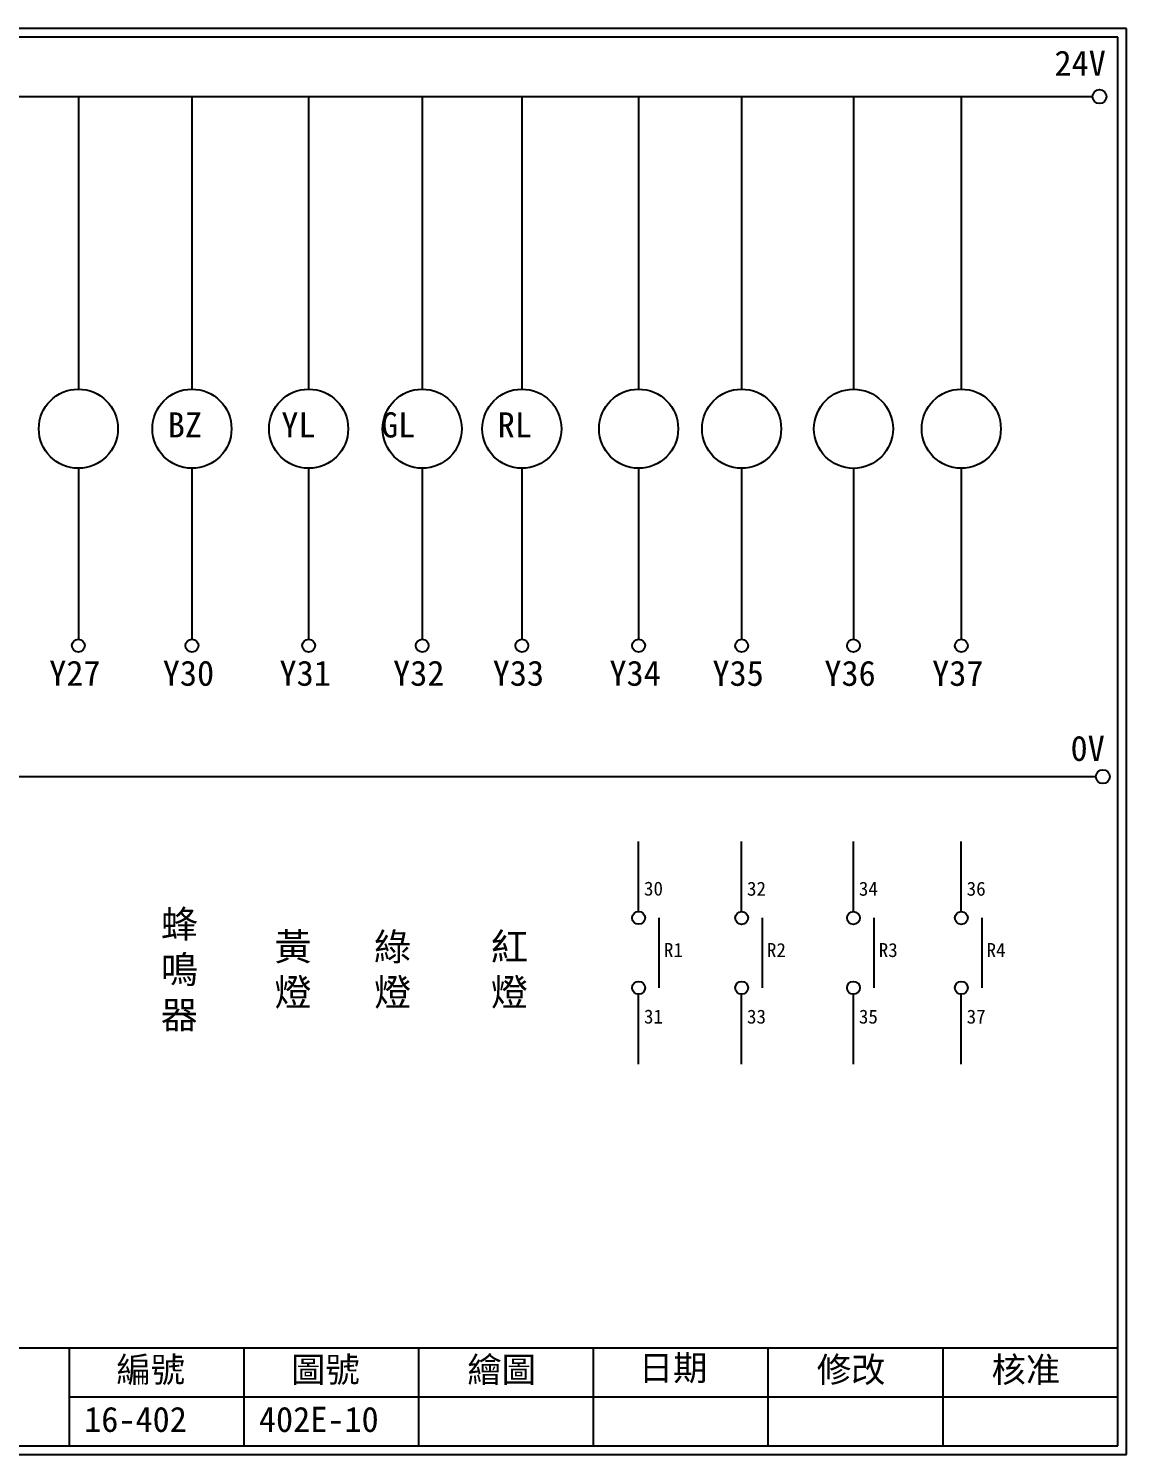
# Model space of a CAD drawing. Extents: x 889 to 1176, y 251 to 455.
# Drawn here: x 1019 to 1176.1, y 251.2 to 455.2 of the extents above; entities that cross this region are included whole.
import ezdxf

# ---------------------------------------------------------------- set-up
doc = ezdxf.new("R2010")
doc.units = 0
doc.layers.get('0').update_dxf_attribs({"linetype": 'CONTINUOUS'})
doc.layers.add('圖框層', color=7, linetype='CONTINUOUS')
doc.layers.add('標尺寸層', color=3, linetype='CONTINUOUS')
doc.styles.add('CNS', font='romanc.shx', dxfattribs={"bigfont": 'chineset.shx'})
doc.styles.add('STSL', font='kaiu.ttf')

msp = doc.modelspace()

# ---------------------------------------------------------------- linework, layer by layer
for centre in [(1172.21, 445.42), (1172.69, 348.15)]:
    msp.add_circle(centre, 1)
at = {"layer": '圖框層', "color": 7}
for p, q in [((1176.07, 455.16), (889.07, 455.16)), ((1176.07, 251.2), (1176.07, 455.16)), ((1174.82, 453.91), (890.32, 453.91)), ((1174.82, 252.44), (1174.82, 453.91)), ((890.32, 266.44), (1174.82, 266.44)), ((1024.82, 252.44), (1024.82, 266.44)), ((1049.82, 252.44), (1049.82, 266.44)), ((1074.82, 252.44), (1074.82, 266.44)), ((1099.82, 252.44), (1099.82, 266.44)), ((1124.82, 252.44), (1124.82, 266.44)), ((1149.82, 252.44), (1149.82, 266.44)), ((1024.82, 259.44), (1174.82, 259.44)), ((889.07, 251.2), (1176.07, 251.2)), ((890.32, 252.44), (1174.82, 252.44))]:
    msp.add_line(p, q, dxfattribs=at)
at = {"layer": '標尺寸層', "color": 7}
for p, q in [((893.61, 445.42), (1171.21, 445.42)), ((1026.1, 445.42), (1026.1, 403.59)), ((1042.35, 445.42), (1042.35, 403.59)), ((1059.05, 445.42), (1059.05, 403.59)), ((1075.3, 445.42), (1075.3, 403.59)), ((1089.56, 445.42), (1089.56, 403.59)), ((1106.26, 445.42), (1106.26, 403.59)), ((1121, 445.42), (1121, 403.59)), ((1137.01, 445.4), (1137.01, 403.57)), ((1152.43, 445.42), (1152.43, 403.59)), ((1026.1, 392.26), (1026.1, 367.81)), ((1042.35, 392.26), (1042.35, 367.81)), ((1059.05, 392.26), (1059.05, 367.81)), ((1075.3, 392.26), (1075.3, 367.81)), ((1089.56, 392.26), (1089.56, 367.81)), ((1106.26, 392.26), (1106.26, 367.81)), ((1121, 392.26), (1121, 367.81)), ((1137.01, 392.25), (1137.01, 367.8)), ((1152.43, 392.26), (1152.43, 367.81)), ((893.82, 348.15), (1171.69, 348.15))]:
    msp.add_line(p, q, dxfattribs=at)
at = {"layer": '標尺寸層'}
for p, q in [((1106.26, 328.87), (1106.26, 338.87)), ((1121, 328.86), (1121, 338.86)), ((1137.01, 328.86), (1137.01, 338.86)), ((1152.43, 328.86), (1152.43, 338.86)), ((1109.18, 327.95), (1109.18, 317.95)), ((1123.92, 327.94), (1123.92, 317.94)), ((1139.93, 327.94), (1139.93, 317.94)), ((1155.35, 327.94), (1155.35, 317.94)), ((1106.26, 307.03), (1106.26, 317.03)), ((1121, 307.02), (1121, 317.02)), ((1137.01, 307.02), (1137.01, 317.02)), ((1152.43, 307.02), (1152.43, 317.02))]:
    msp.add_line(p, q, dxfattribs=at)
at = {"layer": '標尺寸層', "color": 7}
for centre, radius in [((1026.1, 397.92), 5.66), ((1042.35, 397.92), 5.66), ((1059.05, 397.92), 5.66), ((1075.3, 397.92), 5.66), ((1089.56, 397.92), 5.66), ((1106.26, 397.92), 5.66), ((1121, 397.92), 5.66), ((1137.01, 397.91), 5.66), ((1152.43, 397.92), 5.66), ((1026.1, 366.89), 0.92), ((1042.35, 366.89), 0.92), ((1059.05, 366.89), 0.92), ((1075.3, 366.89), 0.92), ((1089.56, 366.89), 0.92), ((1106.26, 366.89), 0.92), ((1121, 366.88), 0.92), ((1137.01, 366.88), 0.92), ((1152.43, 366.88), 0.92), ((1106.26, 327.95), 0.92), ((1121, 327.94), 0.92), ((1137.01, 327.94), 0.92), ((1152.43, 327.94), 0.92), ((1106.26, 317.95), 0.92), ((1121, 317.94), 0.92), ((1137.01, 317.94), 0.92), ((1152.43, 317.94), 0.92)]:
    msp.add_circle(centre, radius, dxfattribs=at)

# ---------------------------------------------------------------- texts
at = {"layer": '圖框層', "color": 4, "style": 'STSL'}
for s, height, p in [('24V', 3.6, (1165.77, 448.41)), ('BZ', 3.6, (1038.89, 396.67)), ('YL', 3.6, (1055.14, 396.67)), ('GL', 3.6, (1069.4, 396.67)), ('RL', 3.6, (1086.1, 396.67)), ('Y27 ', 3.6, (1021.93, 361.15)), ('Y30 ', 3.6, (1038.18, 361.15)), ('Y31 ', 3.6, (1054.88, 361.15)), ('Y32 ', 3.6, (1071.13, 361.15)), ('Y33 ', 3.6, (1085.39, 361.15)), ('Y34 ', 3.6, (1102.09, 361.15)), ('Y35', 3.6, (1116.83, 361.14)), ('Y36', 3.6, (1132.84, 361.14)), ('Y37', 3.6, (1148.26, 361.14)), ('0V', 3.6, (1168.07, 350.4)), ('30', 2, (1107.03, 331.14)), ('32', 2, (1121.77, 331.12)), ('34', 2, (1137.78, 331.12)), ('36', 2, (1153.2, 331.12)), ('R1', 2, (1109.88, 322.36)), ('R2', 2, (1124.62, 322.35)), ('R3', 2, (1140.62, 322.35)), ('R4', 2, (1156.05, 322.35)), ('31', 2, (1107.03, 312.84)), ('33', 2, (1121.77, 312.83)), ('35', 2, (1137.78, 312.83)), ('37', 2, (1153.2, 312.83)), ('編號', 3.6, (1031.54, 261.53)), ('圖號', 3.6, (1056.54, 261.53)), ('繪圖', 3.6, (1081.76, 261.53)), ('日期', 3.6, (1106.29, 261.78)), ('修改', 3.6, (1131.76, 261.53)), ('核准', 3.6, (1156.76, 261.53)), ('16-402', 3.6, (1026.93, 254.42)), ('402E-10', 3.6, (1051.93, 254.42))]:
    msp.add_text(s, height=height, dxfattribs=at).set_placement(p)
at = {"layer": '標尺寸層', "color": 7, "char_height": 3.9, "width": 2.8481, "attachment_point": 5, "style": 'CNS'}
for s, insert in [('{\\fDFKai-SB|b0|i0|c136|p65;蜂鳴器}', (1040.56, 320.36)), ('{\\fDFKai-SB|b0|i0|c136|p65;黃燈}', (1056.81, 320.36)), ('{\\fDFKai-SB|b0|i0|c136|p65;綠燈}', (1071.07, 320.36)), ('{\\fDFKai-SB|b0|i0|c136|p65;紅燈}', (1087.78, 320.36))]:
    msp.add_mtext(s, dxfattribs=dict(at, insert=insert))

doc.saveas('drawing.dxf')
